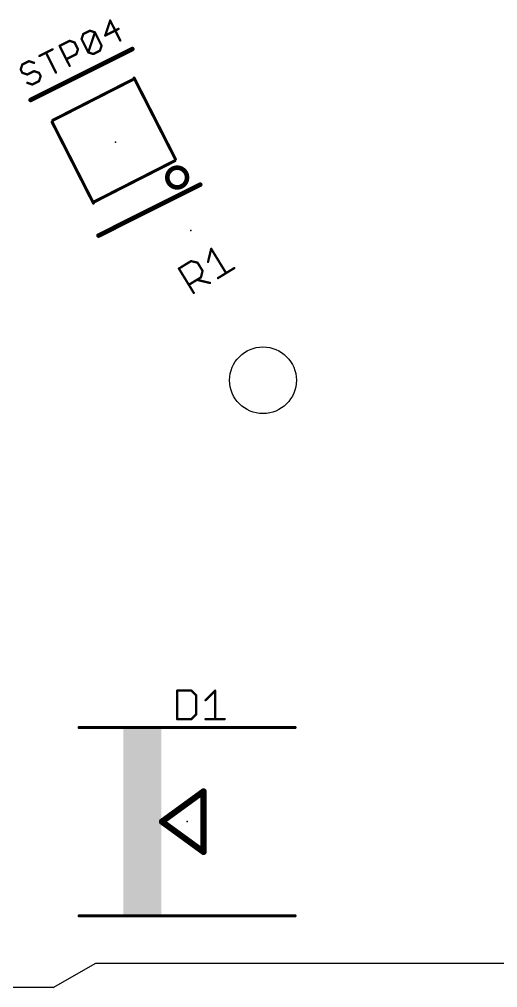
# Model space of a CAD drawing. Extents: x 0 to 87.2, y -0.8 to 54.7.
# Drawn here: x 40.34 to 56.11, y -0.78 to 31.15 of the extents above; entities that cross this region are included whole.
import ezdxf

# ---------------------------------------------------------------- set-up
doc = ezdxf.new("R2010")
doc.units = 0
for name, color, linetype in [('20', 7, 'CONTINUOUS'), ('21', 253, 'CONTINUOUS'), ('23', 7, 'CONTINUOUS'), ('25', 253, 'CONTINUOUS')]:
    doc.layers.add(name, color=color, linetype=linetype)

# ---------------------------------------------------------------- blocks, each defined once
blk = doc.blocks.new('RECT')
blk.add_solid([(-0.5, -0.5), (0.5, -0.5), (-0.5, 0.5), (0.5, 0.5)])

msp = doc.modelspace()

# ---------------------------------------------------------------- linework, layer by layer
at = {"layer": '20'}
for p, q in [((41.4513, -0.7789), (42.8607, 0.025)), ((42.8607, 0.025), (60.25, 0.025)), ((41.4513, -0.7789), (22.4449, -0.7789))]:
    msp.add_line(p, q, dxfattribs=at)
msp.add_circle((48.3707, 19.2469), 1.1, dxfattribs=at)
at = {"layer": '21'}
for points, const_width in [([(40.7094, 28.4883), (44.0624, 30.1674)], 0.1524), ([(41.4399, 27.8173), (44.1129, 29.1793)], 0.1), ([(45.4827, 26.5399), (44.1207, 29.2129)], 0.1), ([(41.4173, 27.7601), (42.7793, 25.0871)], 0.1), ([(45.4601, 26.4827), (42.7871, 25.1207)], 0.1), ([(46.3012, 25.6966), (42.9481, 24.0175)], 0.1524), ([(42.3073, 7.7984), (49.4285, 7.7984)], 0.1016), ([(46.4109, 5.6934), (45.0379, 4.6934)], 0.2032), ([(46.4109, 3.6934), (46.4109, 5.6934)], 0.2032), ([(45.0379, 4.6934), (46.4109, 3.6934)], 0.2032), ([(42.3073, 1.5884), (49.4285, 1.5884)], 0.1016)]:
    msp.add_lwpolyline(points, dxfattribs=dict(at, const_width=const_width))
for points, const_width in [([(44.0795, 30.1333, 1), (44.0454, 30.2014)], 0.0762), ([(44.143, 29.2243, 1), (44.0984, 29.2016)], 0.05), ([(44.1243, 29.157, 1), (44.1016, 29.2016)], 0.05), ([(40.6923, 28.5223, 1), (40.7264, 28.4542)], 0.0762), ([(41.4396, 27.7715, 1), (41.395, 27.7488)], 0.05), ([(41.4285, 27.8396, 1), (41.4512, 27.795)], 0.05), ([(45.4715, 26.4604, 1), (45.4488, 26.505)], 0.05), ([(45.4604, 26.5285, 1), (45.505, 26.5512)], 0.05), ([(45.5408, 25.6059, 1), (45.5408, 26.2559, 1), (45.5408, 25.6059)], 0.1524), ([(46.3183, 25.6625, 1), (46.2842, 25.7306)], 0.0762), ([(42.757, 25.0757, 1), (42.8016, 25.0984)], 0.05), ([(42.7757, 25.143, 1), (42.7984, 25.0984)], 0.05), ([(42.9311, 24.0516, 1), (42.9652, 23.9834)], 0.0762), ([(42.3073, 7.8238, 1), (42.3073, 7.773)], 0.0508), ([(49.4285, 7.773, 1), (49.4285, 7.8238)], 0.0508), ([(46.4617, 5.6934, 1), (46.3601, 5.6934)], 0.1016), ([(46.4408, 5.6523, 1), (46.381, 5.7345)], 0.1016), ([(45.0678, 4.7345, 1), (45.008, 4.6523)], 0.1016), ([(45.008, 4.7345, 1), (45.0678, 4.6523)], 0.1016), ([(46.3601, 3.6934, 1), (46.4617, 3.6934)], 0.1016), ([(46.381, 3.6523, 1), (46.4408, 3.7345)], 0.1016), ([(42.3073, 1.6138, 1), (42.3073, 1.563)], 0.0508), ([(49.4285, 1.563, 1), (49.4285, 1.6138)], 0.0508)]:
    msp.add_lwpolyline(points, format="xyb", dxfattribs=dict(at, const_width=const_width))
at = {"layer": '23'}
for p in [(43.5053, 27.0924), (45.9876, 24.1877), (45.8679, 4.6934)]:
    msp.add_point(p, dxfattribs=at)
at = {"layer": '25', "const_width": 0.0762}
for points in [[(43.3333, 31.1083), (43.1687, 30.6137)], [(43.6634, 30.4491), (43.3333, 31.1083)], [(42.3895, 30.4983), (42.4444, 30.6632)], [(42.4444, 30.6632), (42.6641, 30.7732)], [(42.6096, 30.0588), (42.829, 30.7183)], [(42.6641, 30.7732), (42.829, 30.7183)], [(42.829, 30.7183), (43.049, 30.2789)], [(43.1687, 30.6137), (43.6082, 30.8337)], [(41.6653, 30.273), (41.9949, 30.4381)], [(41.9949, 30.4381), (42.1598, 30.3832)], [(42.1598, 30.3832), (42.2698, 30.1635)], [(42.6096, 30.0588), (42.3895, 30.4983)], [(40.9961, 29.9379), (41.4356, 30.158)], [(41.5459, 29.3888), (41.2158, 30.048)], [(41.9954, 29.6138), (41.6653, 30.273)], [(42.215, 29.9986), (41.8854, 29.8336)], [(42.2698, 30.1635), (42.215, 29.9986)], [(42.7745, 30.004), (42.6096, 30.0588)], [(42.9942, 30.114), (42.7745, 30.004)], [(43.049, 30.2789), (42.9942, 30.114)], [(40.4368, 29.6578), (40.3819, 29.493)], [(40.6565, 29.7679), (40.4368, 29.6578)], [(40.8214, 29.713), (40.6565, 29.7679)], [(40.3819, 29.493), (40.4369, 29.3831)], [(40.4369, 29.3831), (40.6018, 29.3282)], [(40.6018, 29.3282), (40.8216, 29.4383)], [(40.8216, 29.4383), (40.9864, 29.3834)], [(40.9864, 29.3834), (41.0415, 29.2736)], [(40.7669, 28.9986), (40.602, 29.0535)], [(40.9866, 29.1087), (40.7669, 28.9986)], [(41.0415, 29.2736), (40.9866, 29.1087)], [(46.559, 23.1512), (46.6625, 23.5823)], [(46.6625, 23.5823), (47.154, 22.7803)], [(45.5975, 22.9297), (45.9985, 23.1754)], [(45.9985, 23.1754), (46.2141, 23.1237)], [(46.2141, 23.1237), (46.3779, 22.8563)], [(46.089, 22.1277), (45.5975, 22.9297)], [(46.3262, 22.6408), (45.9252, 22.395)], [(46.3779, 22.8563), (46.3262, 22.6408)], [(46.8866, 22.6165), (47.4213, 22.9442)], [(46.1925, 22.5589), (46.6236, 22.4553)], [(45.542, 9.0136), (45.542, 8.073)], [(46.0123, 9.0136), (45.542, 9.0136)], [(46.1691, 8.8568), (46.0123, 9.0136)], [(46.4775, 8.7001), (46.791, 9.0136)], [(46.791, 9.0136), (46.791, 8.073)], [(46.1691, 8.2298), (46.1691, 8.8568)], [(45.542, 8.073), (46.0123, 8.073)], [(46.0123, 8.073), (46.1691, 8.2298)], [(46.4775, 8.073), (47.1046, 8.073)]]:
    msp.add_lwpolyline(points, dxfattribs=at)
at = {"layer": '25', "const_width": 0.0381}
for points in [[(43.3503, 31.1168, 1), (43.3163, 31.0998)], [(43.3514, 31.1023, 1), (43.3152, 31.1143)], [(42.4358, 30.6802, 1), (42.4529, 30.6461)], [(42.4624, 30.6571, 1), (42.4263, 30.6692)], [(42.6701, 30.7913, 1), (42.6581, 30.7551)], [(42.6726, 30.7562, 1), (42.6556, 30.7902)], [(42.846, 30.7269, 1), (42.8119, 30.7098)], [(42.8471, 30.7123, 1), (42.8109, 30.7244)], [(42.823, 30.7003, 1), (42.835, 30.7364)], [(43.1602, 30.6307, 1), (43.1773, 30.5966)], [(43.6167, 30.8167, 1), (43.5997, 30.8508)], [(42.0009, 30.4562, 1), (41.9889, 30.42)], [(42.0034, 30.4211, 1), (41.9864, 30.4551)], [(42.1768, 30.3918, 1), (42.1427, 30.3747)], [(42.1538, 30.3652, 1), (42.1658, 30.4013)], [(42.4065, 30.5068, 1), (42.3725, 30.4898)], [(42.3714, 30.5043, 1), (42.4076, 30.4923)], [(43.1507, 30.6197, 1), (43.1868, 30.6076)], [(43.6464, 30.4406, 1), (43.6804, 30.4576)], [(41.2329, 30.0565, 1), (41.1988, 30.0394)], [(41.4441, 30.141, 1), (41.427, 30.175)], [(41.6823, 30.2816, 1), (41.6483, 30.2645)], [(41.6568, 30.2901, 1), (41.6738, 30.256)], [(42.1969, 30.0046, 1), (42.233, 29.9926)], [(42.2235, 29.9816, 1), (42.2064, 30.0157)], [(42.2879, 30.1575, 1), (42.2517, 30.1695)], [(42.2528, 30.155, 1), (42.2868, 30.172)], [(42.6156, 30.0769, 1), (42.6036, 30.0407)], [(42.5915, 30.0648, 1), (42.6277, 30.0528)], [(42.5925, 30.0503, 1), (42.6266, 30.0673)], [(42.7659, 30.021, 1), (42.783, 29.9869)], [(42.7684, 29.9859, 1), (42.7805, 30.022)], [(42.9761, 30.12, 1), (43.0123, 30.108)], [(43.0027, 30.097, 1), (42.9857, 30.131)], [(43.0671, 30.2729, 1), (43.031, 30.2849)], [(43.032, 30.2704, 1), (43.0661, 30.2874)], [(40.4282, 29.6749, 1), (40.4453, 29.6408)], [(40.4548, 29.6518, 1), (40.4187, 29.6638)], [(40.6625, 29.7859, 1), (40.6505, 29.7498)], [(40.665, 29.7508, 1), (40.648, 29.7849)], [(40.8154, 29.6949, 1), (40.8274, 29.7311)], [(40.9876, 29.955, 1), (41.0046, 29.9209)], [(41.8768, 29.8506, 1), (41.8939, 29.8165)], [(40.399, 29.5015, 1), (40.3649, 29.4844)], [(40.3638, 29.499, 1), (40.4, 29.4869)], [(40.443, 29.4012, 1), (40.4309, 29.365)], [(40.4199, 29.3746, 1), (40.454, 29.3916)], [(40.8276, 29.4563, 1), (40.8155, 29.4202)], [(40.8301, 29.4212, 1), (40.813, 29.4553)], [(41.0035, 29.3919, 1), (40.9694, 29.3749)], [(40.9804, 29.3653, 1), (40.9924, 29.4015)], [(41.5289, 29.3802, 1), (41.563, 29.3973)], [(41.9784, 29.6053, 1), (42.0124, 29.6224)], [(40.5933, 29.3453, 1), (40.6103, 29.3112)], [(40.608, 29.0716, 1), (40.596, 29.0354)], [(40.5958, 29.3102, 1), (40.6078, 29.3463)], [(40.9685, 29.1147, 1), (41.0047, 29.1027)], [(40.9951, 29.0916, 1), (40.9781, 29.1257)], [(41.0595, 29.2675, 1), (41.0234, 29.2796)], [(41.0244, 29.265, 1), (41.0585, 29.2821)], [(40.7583, 29.0157, 1), (40.7754, 28.9816)], [(40.7609, 28.9806, 1), (40.7729, 29.0167)], [(46.6787, 23.5923, 1), (46.6463, 23.5724)], [(46.681, 23.5779, 1), (46.644, 23.5868)], [(46.003, 23.194, 1), (45.9941, 23.1569)], [(46.0085, 23.1592, 1), (45.9886, 23.1917)], [(46.2303, 23.1336, 1), (46.1978, 23.1137)], [(46.2096, 23.1052, 1), (46.2185, 23.1422)], [(46.5405, 23.1556, 1), (46.5775, 23.1467)], [(45.6138, 22.9397, 1), (45.5813, 22.9197)], [(45.5876, 22.9459, 1), (45.6075, 22.9135)], [(46.3361, 22.6245, 1), (46.3162, 22.657)], [(46.3964, 22.8519, 1), (46.3594, 22.8608)], [(46.3617, 22.8464, 1), (46.3941, 22.8663)], [(47.1377, 22.7704, 1), (47.1702, 22.7903)], [(47.4313, 22.9279, 1), (47.4113, 22.9604)], [(45.9152, 22.4113, 1), (45.9351, 22.3788)], [(46.1969, 22.5774, 1), (46.188, 22.5403)], [(46.3076, 22.6452, 1), (46.3447, 22.6363)], [(46.6192, 22.4368, 1), (46.6281, 22.4739)], [(46.8767, 22.6328, 1), (46.8966, 22.6003)], [(46.0727, 22.1178, 1), (46.1052, 22.1377)], [(45.561, 9.0136, 1), (45.5229, 9.0136)], [(45.542, 9.0327, 1), (45.542, 8.9946)], [(46.0258, 9.0271, 1), (45.9988, 9.0001)], [(46.0123, 8.9946, 1), (46.0123, 9.0327)], [(46.8101, 9.0136, 1), (46.772, 9.0136)], [(46.8045, 9.0001, 1), (46.7776, 9.0271)], [(46.1881, 8.8568, 1), (46.15, 8.8568)], [(46.1556, 8.8434, 1), (46.1825, 8.8703)], [(46.464, 8.7135, 1), (46.491, 8.6866)], [(45.5229, 8.073, 1), (45.561, 8.073)], [(45.542, 8.0921, 1), (45.542, 8.054)], [(45.9988, 8.0865, 1), (46.0258, 8.0595)], [(46.0123, 8.054, 1), (46.0123, 8.0921)], [(46.15, 8.2298, 1), (46.1881, 8.2298)], [(46.1825, 8.2163, 1), (46.1556, 8.2432)], [(46.4775, 8.0921, 1), (46.4775, 8.054)], [(46.772, 8.073, 1), (46.8101, 8.073)], [(47.1046, 8.054, 1), (47.1046, 8.0921)]]:
    msp.add_lwpolyline(points, format="xyb", dxfattribs=at)

# ---------------------------------------------------------------- block references
at = {"layer": '21', "xscale": 1.25, "yscale": 6.2}
msp.add_blockref('RECT', (44.3929, 4.6934), dxfattribs=at)

doc.saveas('drawing.dxf')
